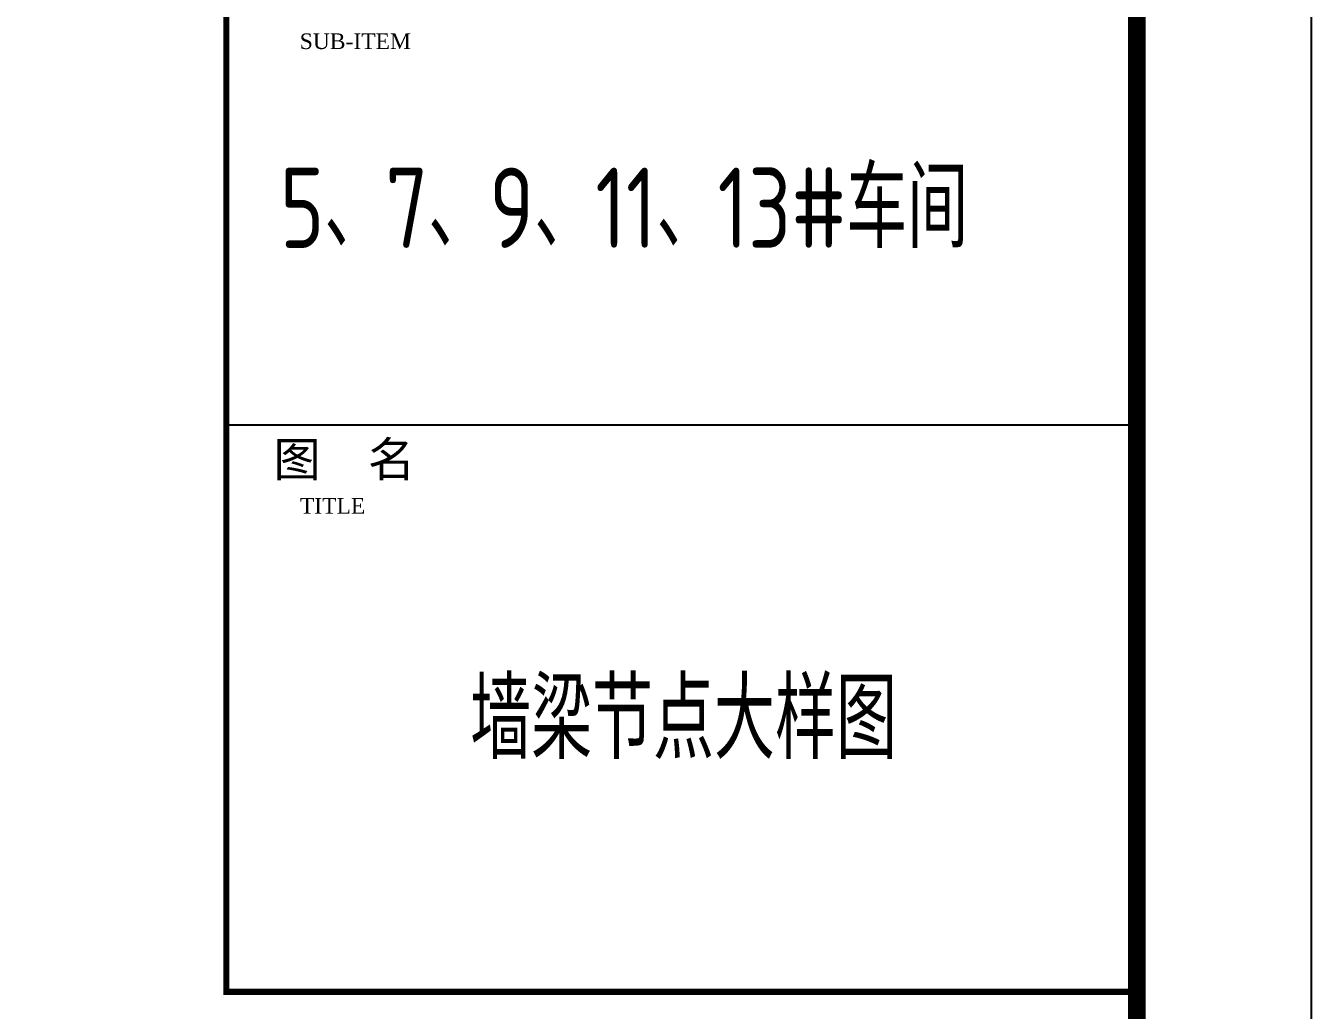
# Model space of a CAD drawing. Extents: x -2746917 to -971774, y -3334247 to -3250358.
# Drawn here: x -1416758 to -1409386, y -3303185 to -3297542 of the extents above; entities that cross this region are included whole.
import ezdxf
from ezdxf.enums import TextEntityAlignment as Align

# ---------------------------------------------------------------- set-up
doc = ezdxf.new("R2010")
doc.units = 0
doc.header["$LTSCALE"] = 1000
doc.header["$MEASUREMENT"] = 0
doc.layers.get('0').update_dxf_attribs({"linetype": 'CONTINUOUS'})
for name, color, linetype in [('PUB_TEXT', 7, 'CONTINUOUS'), ('PUB_TITLE', 4, 'CONTINUOUS'), ('WIN', 3, 'CONTINUOUS')]:
    doc.layers.add(name, color=color, linetype=linetype)
doc.styles.add('GHF', font='times.ttf')
doc.styles.add('hztxt', font='tssdeng.shx', dxfattribs={"width": 0.8, "bigfont": 'tssdchn.shx'})
doc.styles.add('STYLE1', font='simhei.ttf', dxfattribs={"width": 0.8})

# ---------------------------------------------------------------- blocks, each defined once
blk = doc.blocks.new('A$C440D491C')
at = {"layer": 'PUB_TITLE', "color": 4}
blk.add_line((82878.9, 16343.2), (88100, 16343.2), dxfattribs=at)
at = {"layer": 'PUB_TITLE'}
blk.add_lwpolyline([(0, 0), (0, 42000), (89100, 42000), (89100, 0)], close=True, dxfattribs=at)
at = {"layer": 'PUB_TITLE', "const_width": 100}
blk.add_lwpolyline([(88100, 1000), (88100, 41000), (713.3, 41000), (713.3, 1000), (88100, 1000)], dxfattribs=at)
at = {"layer": 'PUB_TITLE', "color": 4, "const_width": 35.1}
blk.add_lwpolyline([(82878.9, 24321.2), (88100, 24321.2), (88100, 13093.2), (82878.9, 13093.2)], close=True, dxfattribs=at)
at = {"layer": 'PUB_TEXT'}
for s, height, style, p in [('SUB-ITEM', 89.36, 'GHF', (83299.9, 18497.5)), ('图  名', 198.58, 'STYLE1', (83149.4, 16046.7)), ('TITLE', 89.36, 'GHF', (83301, 15834.2))]:
    blk.add_text(s, height=height, dxfattribs=dict(at, style=style)).set_placement(p)
at = {"layer": 'WIN', "color": 6, "style": 'hztxt', "width": 0.8}
blk.add_text('5、7、9、11、13#车间', height=460, dxfattribs=at).set_placement((83185.9, 17357.5))

msp = doc.modelspace()

# ---------------------------------------------------------------- block references
at = {"ltscale": 1.5}
msp.add_blockref('A$C440D491C', (-1498486.17, -3316173.05), dxfattribs=at)

# ---------------------------------------------------------------- texts
at = {"layer": 'WIN', "color": 3, "style": 'hztxt', "width": 0.8}
msp.add_text('墙梁节点大样图', height=460, dxfattribs=at).set_placement((-1412985.48, -3301745.49), align=Align.CENTER)

doc.saveas('drawing.dxf')
